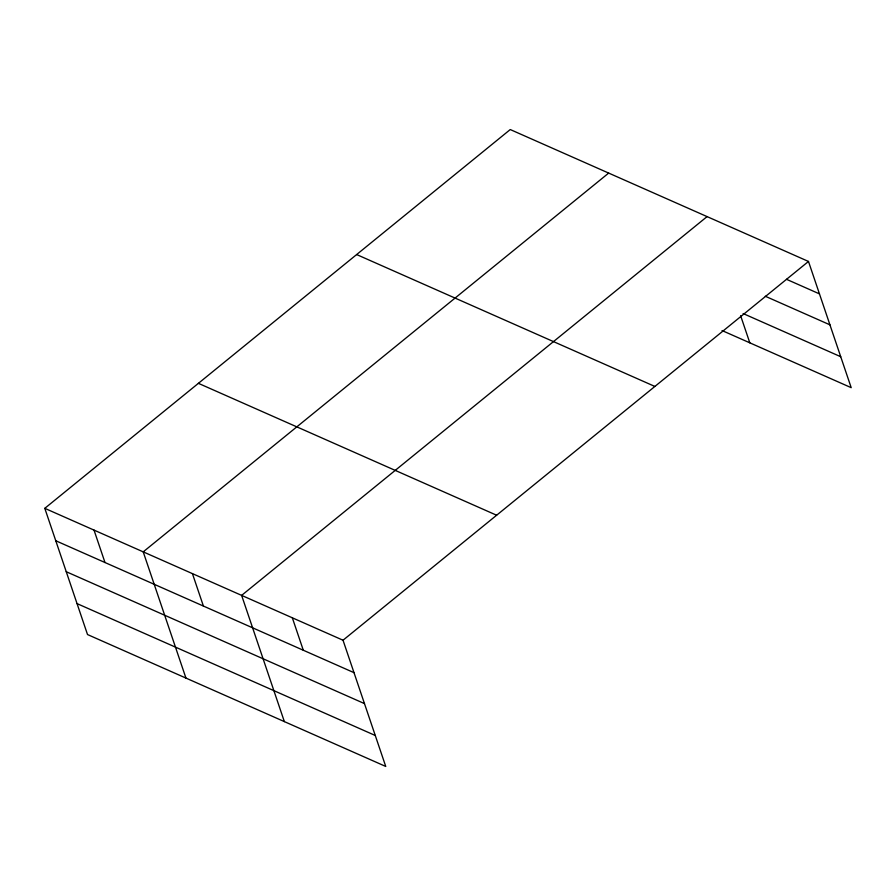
<?xml version="1.0" encoding="UTF-8"?>
<svg xmlns="http://www.w3.org/2000/svg" width="896" height="896" viewBox="0 0 896 896"><rect width="100%" height="100%" fill="white"/><g stroke="black" fill="none" stroke-linecap="round" stroke-linejoin="round"><path stroke-width="1.34" d="M44.8 508.334L343.022 640.226L385.75 766.45L87.517 634.547L44.8 508.334L510.25 129.55L808.483 261.453L851.2 387.666L722.042 330.546M608.664 173.085L143.214 551.858L185.942 678.07M707.078 216.608L241.629 595.381L284.357 721.605M343.022 640.226L808.483 261.453M786.498 279.306L819.459 293.877M765.285 296.24L829.931 324.834M743.131 313.555L840.728 356.72M356.653 254.554L654.875 386.445M198.397 383.331L496.63 515.234M55.776 540.758L353.998 672.661M66.248 571.715L364.482 703.606M77.045 603.602L375.278 735.493M740.634 315.739L749.806 342.821M292.331 617.803L303.307 650.238M192.427 573.619L203.403 606.054M94.013 530.096L104.989 562.52"/></g></svg>
